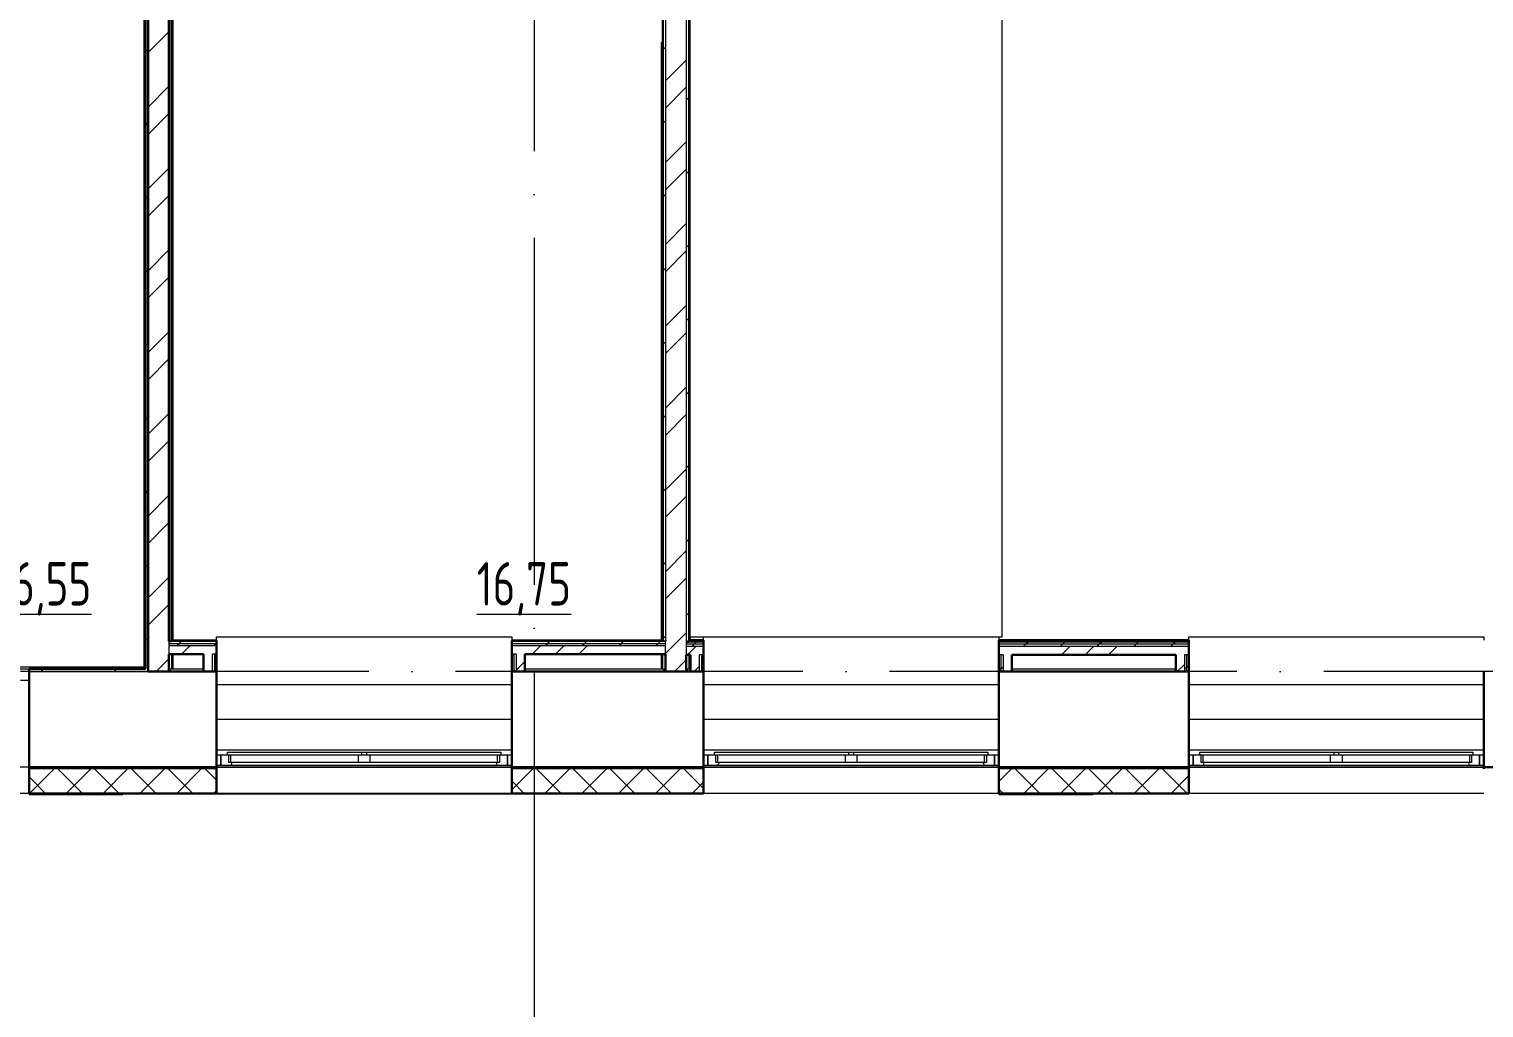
# Model space of a CAD drawing. Header units: millimetres. Extents: x -421858 to 614926, y -468665 to 141641.
# Drawn here: x -12548 to -4168, y -22080 to -16439 of the extents above; entities that cross this region are included whole.
import ezdxf

# ---------------------------------------------------------------- set-up
doc = ezdxf.new("R2010")
doc.units = ezdxf.units.MM
doc.linetypes.add('ADSK_Линия сетки', pattern=[25, 20, -2.5, 0, -2.5])
for name, color, linetype, lineweight in [('_ Окна', 7, 'Continuous', 9), ('Марки помещений', 252, 'Continuous', 20), ('Ограждение', 252, 'Continuous', 9), ('Окна', 252, 'Continuous', 9), ('Оси', 252, 'Continuous', 9), ('Перекрытие', 252, 'Continuous', 18), ('Стены внутренние', 7, 'Continuous', 18), ('Стены наружные', 7, 'Continuous', 18), ('Стены штриховка', 252, 'Continuous', 9)]:
    doc.layers.add(name, color=color, linetype=linetype, lineweight=lineweight)
doc.styles.add('GOST Common_3', font='', dxfattribs={"height": 3.5})
doc.styles.get('GOST Common_3').set_extended_font_data('GOST 2.304 type A')
pattern_1 = [(0, (-37741.8, 578), (0, 600), []), (90, (-37741.8, 578), (-600, 4e-14), [])]

# ---------------------------------------------------------------- blocks, each defined once
blk = doc.blocks.new('1 этаж')
at = {"layer": 'Ограждение', "true_color": 0x636466}
h = blk.add_hatch(dxfattribs=at)
h.set_pattern_fill('FP_37', color=251, style=0, pattern_type=2)
h.set_pattern_definition(pattern_1)
h.paths.add_polyline_path([(-11877.8, -20126.7), (-11877.8, -14151.7), (-11887.8, -14161.7), (-11887.8, -20116.7)])
h = blk.add_hatch(dxfattribs=at)
h.set_pattern_fill('FP_37', color=251, style=0, pattern_type=2)
h.set_pattern_definition(pattern_1)
h.paths.add_polyline_path([(-12235.6, -20126.7), (-11877.8, -20126.7), (-11887.8, -20116.7), (-14637.8, -20116.7), (-14647.8, -20126.7), (-12547.8, -20126.7)])
at = {"layer": 'Стены наружные', "lineweight": 9, "true_color": 0x636466}
h = blk.add_hatch(dxfattribs=at)
h.set_pattern_fill('FP_41', color=251, style=0, pattern_type=2)
h.set_pattern_definition([(180, (-32121.82, 98), (-1e-14, -100), [])])
h.paths.add_polyline_path([(-66007.8, -20701.7), (-64732.8, -20701.7), (-64732.8, -20691.7), (-66007.8, -20691.7)])
h.paths.add_polyline_path([(2115.4, -20701.7), (2692.2, -20701.7), (2692.2, -20691.7), (1407.2, -20691.7), (1407.2, -20701.7)])
h.paths.add_polyline_path([(-63032.8, -20701.7), (-61882.8, -20701.7), (-61882.8, -20691.7), (-63032.8, -20691.7)])
h.paths.add_polyline_path([(-754.8, -20701.7), (-292.8, -20701.7), (-292.8, -20691.7), (-1392.8, -20691.7), (-1392.8, -20701.7)])
h.paths.add_polyline_path([(-60182.8, -20701.7), (-59052.8, -20701.7), (-59052.8, -20691.7), (-60182.8, -20691.7)])
h.paths.add_polyline_path([(-3625, -20701.7), (-3092.8, -20701.7), (-3092.8, -20691.7), (-4167.8, -20691.7), (-4167.8, -20701.7)])
h.paths.add_polyline_path([(-57352.8, -20701.7), (-56242.8, -20701.7), (-56242.8, -20691.7), (-57352.8, -20691.7)])
h.paths.add_polyline_path([(-5867.8, -20701.7), (-5867.8, -20691.7), (-6962.8, -20691.7), (-6962.8, -20701.7), (-6495.2, -20701.7)])
h.paths.add_polyline_path([(-54542.8, -20701.7), (-53452.8, -20701.7), (-53452.8, -20691.7), (-54542.8, -20691.7)])
h.paths.add_polyline_path([(-8662.8, -20701.7), (-8662.8, -20691.7), (-9767.8, -20691.7), (-9767.8, -20701.7), (-9365.4, -20701.7)])
h.paths.add_polyline_path([(-51752.8, -20701.7), (-50622.8, -20701.7), (-50622.8, -20691.7), (-51752.8, -20691.7)])
h.paths.add_polyline_path([(-11518, -20701.7), (-11467.8, -20701.7), (-11467.8, -20691.7), (-12547.8, -20691.7), (-12547.8, -20701.7), (-12235.6, -20701.7)])
h.paths.add_polyline_path([(-48922.8, -20701.7), (-47802.8, -20701.7), (-47802.8, -20691.7), (-48922.8, -20691.7)])
h.paths.add_polyline_path([(-14247.8, -20701.7), (-14247.8, -20691.7), (-15322.8, -20691.7), (-15322.8, -20701.7), (-14388.2, -20701.7)])
h.paths.add_polyline_path([(-46102.8, -20701.7), (-45032.8, -20701.7), (-45032.8, -20691.7), (-46102.8, -20691.7)])
h.paths.add_polyline_path([(-17258.4, -20701.7), (-17022.8, -20701.7), (-17022.8, -20691.7), (-18122.8, -20691.7), (-18122.8, -20701.7), (-17976, -20701.7)])
h.paths.add_polyline_path([(-43332.8, -20701.7), (-42232.8, -20701.7), (-42232.8, -20691.7), (-43332.8, -20691.7)])
h.paths.add_polyline_path([(-19822.8, -20701.7), (-19822.8, -20691.7), (-20922.8, -20691.7), (-20922.8, -20701.7), (-20128.6, -20701.7)])
h.paths.add_polyline_path([(-40532.8, -20701.7), (-39402.8, -20701.7), (-39402.8, -20691.7), (-40532.8, -20691.7)])
h.paths.add_polyline_path([(-22622.8, -20701.7), (-22622.8, -20691.7), (-23702.8, -20691.7), (-23702.8, -20701.7), (-22998.8, -20701.7)])
h.paths.add_polyline_path([(-25869, -20701.7), (-25402.8, -20701.7), (-25402.8, -20691.7), (-26502.8, -20691.7), (-26502.8, -20701.7), (-26500.8, -20701.7)])
h.paths.add_polyline_path([(-37702.8, -20701.7), (-36592.8, -20701.7), (-36592.8, -20691.7), (-37702.8, -20691.7)])
h.paths.add_polyline_path([(-28204.8, -20701.7), (-28202.8, -20701.7), (-28202.8, -20691.7), (-29242.8, -20691.7), (-29241.8, -20701.7), (-28380.4, -20701.7)])
h.paths.add_polyline_path([(-34892.8, -20701.7), (-33782.8, -20701.7), (-33782.8, -20691.7), (-34892.8, -20691.7)])
h.paths.add_polyline_path([(-30942.8, -20701.7), (-30942.8, -20691.7), (-32082.8, -20691.7), (-32081.8, -20701.7), (-31092.8, -20701.7)])
at = {"layer": '_ Окна', "color": 251, "lineweight": 18, "true_color": 0x636466}
for p, q in [((-12547.8, -20141.7), (-12597.8, -20141.7)), ((-12597.8, -20191.7), (-12547.8, -20191.7)), ((-12547.8, -20191.7), (-12547.8, -20141.7)), ((-11404.8, -20623.7), (-11442.8, -20623.7)), ((-11442.8, -20623.7), (-11442.8, -20681.7)), ((-11442.8, -20681.7), (-11383.4, -20681.7)), ((-11396.8, -20664.7), (-11396.8, -20623.7)), ((-11384.8, -20664.7), (-11396.8, -20664.7)), ((-11383.4, -20681.7), (-11378.8, -20664.7)), ((-9856.8, -20664.7), (-9852.2, -20681.7)), ((-9852.2, -20681.7), (-9792.8, -20681.7)), ((-9838.8, -20664.7), (-9850.8, -20664.7)), ((-9838.8, -20623.7), (-9838.8, -20664.7)), ((-9792.8, -20623.7), (-9830.8, -20623.7)), ((-9792.8, -20681.7), (-9792.8, -20623.7)), ((-8599.8, -20623.7), (-8637.8, -20623.7)), ((-8637.8, -20623.7), (-8637.8, -20681.7)), ((-8637.8, -20681.7), (-8578.4, -20681.7)), ((-8591.8, -20664.7), (-8591.8, -20623.7)), ((-8579.8, -20664.7), (-8591.8, -20664.7)), ((-8578.4, -20681.7), (-8573.8, -20664.7)), ((-7051.8, -20664.7), (-7047.2, -20681.7)), ((-7047.2, -20681.7), (-6987.8, -20681.7)), ((-7033.8, -20664.7), (-7045.8, -20664.7)), ((-7033.8, -20623.7), (-7033.8, -20664.7)), ((-6987.8, -20623.7), (-7025.8, -20623.7)), ((-6987.8, -20681.7), (-6987.8, -20623.7)), ((-5804.8, -20623.7), (-5842.8, -20623.7)), ((-5842.8, -20623.7), (-5842.8, -20681.7)), ((-5842.8, -20681.7), (-5783.4, -20681.7)), ((-5796.8, -20664.7), (-5796.8, -20623.7)), ((-5784.8, -20664.7), (-5796.8, -20664.7)), ((-5783.4, -20681.7), (-5778.8, -20664.7)), ((-4256.8, -20664.7), (-4252.2, -20681.7)), ((-4252.2, -20681.7), (-4192.8, -20681.7)), ((-4238.8, -20664.7), (-4250.8, -20664.7)), ((-4238.8, -20623.7), (-4238.8, -20664.7)), ((-4192.8, -20623.7), (-4230.8, -20623.7)), ((-4192.8, -20681.7), (-4192.8, -20623.7))]:
    blk.add_line(p, q, dxfattribs=at)
at = {"layer": '_ Окна', "color": 251, "true_color": 0x636466}
for p, q in [((-11442.8, -20623.7), (-11467.8, -20623.7)), ((-11467.8, -20681.7), (-11442.8, -20681.7)), ((-11442.8, -20681.7), (-11442.8, -20623.7)), ((-9767.8, -20623.7), (-9792.8, -20623.7)), ((-9792.8, -20623.7), (-9792.8, -20681.7)), ((-9792.8, -20681.7), (-9767.8, -20681.7)), ((-8637.8, -20623.7), (-8662.8, -20623.7)), ((-8662.8, -20681.7), (-8637.8, -20681.7)), ((-8637.8, -20681.7), (-8637.8, -20623.7)), ((-6962.8, -20623.7), (-6987.8, -20623.7)), ((-6987.8, -20623.7), (-6987.8, -20681.7)), ((-6987.8, -20681.7), (-6962.8, -20681.7)), ((-5842.8, -20623.7), (-5867.8, -20623.7)), ((-5867.8, -20681.7), (-5842.8, -20681.7)), ((-5842.8, -20681.7), (-5842.8, -20623.7)), ((-4167.8, -20623.7), (-4192.8, -20623.7)), ((-4192.8, -20623.7), (-4192.8, -20681.7)), ((-4192.8, -20681.7), (-4167.8, -20681.7))]:
    blk.add_line(p, q, dxfattribs=at)
at = {"layer": 'Ограждение', "color": 251, "true_color": 0x636466}
for p, q in [((-11887.8, -14161.7), (-11887.8, -20116.7)), ((-11717.8, -19961.9), (-11717.8, -14771.7)), ((-8907.8, -16516.7), (-8897.8, -16516.7)), ((-8907.8, -16516.7), (-8907.8, -19961.8)), ((-11467.8, -19961.7), (-11467.8, -19941.7)), ((-11467.8, -19941.7), (-9767.8, -19941.7)), ((-9767.8, -19941.7), (-9767.8, -19961.7)), ((-8737.8, -19959.8), (-8737.8, -19941.7)), ((-8662.8, -19959.8), (-8662.8, -19941.7)), ((-8662.8, -19941.7), (-6962.8, -19941.7)), ((-6962.8, -19941.7), (-6962.8, -19959.8)), ((-5867.8, -19959.8), (-5867.8, -19941.7)), ((-5867.8, -19941.7), (-4167.8, -19941.7)), ((-4167.8, -19941.7), (-4167.8, -19959.8)), ((-11727.8, -20041.7), (-11727.8, -20126.7)), ((-11717.8, -20126.7), (-11717.8, -20041.7)), ((-8907.8, -20041.7), (-8907.8, -20126.7)), ((-8897.8, -20126.7), (-8897.8, -20041.7)), ((-8747.8, -20044.8), (-8747.8, -20126.7)), ((-11887.8, -20116.7), (-14637.8, -20116.7)), ((-11887.8, -20116.7), (-11877.8, -20126.7)), ((-11467.8, -20216.7), (-9767.8, -20216.7)), ((-8662.8, -20216.7), (-6962.8, -20216.7)), ((-5867.8, -20216.7), (-4167.8, -20216.7)), ((-11467.8, -20416.7), (-9767.8, -20416.7)), ((-8662.8, -20416.7), (-6962.8, -20416.7)), ((-5867.8, -20416.7), (-4167.8, -20416.7)), ((-11467.8, -20591.7), (-9767.8, -20591.7)), ((-8662.8, -20591.7), (-6962.8, -20591.7)), ((-5867.8, -20591.7), (-4167.8, -20591.7))]:
    blk.add_line(p, q, dxfattribs=at)
at = {"layer": 'Окна', "color": 251, "true_color": 0x636466}
for p, q in [((-11404.8, -20606.7), (-10632.8, -20606.7)), ((-11404.8, -20623.7), (-11404.8, -20606.7)), ((-10632.8, -20606.7), (-10602.8, -20606.7)), ((-10632.8, -20606.7), (-10632.8, -20623.7)), ((-10602.8, -20606.7), (-9830.8, -20606.7)), ((-10602.8, -20623.7), (-10602.8, -20606.7)), ((-9830.8, -20606.7), (-9830.8, -20623.7)), ((-8599.8, -20606.7), (-7827.8, -20606.7)), ((-8599.8, -20623.7), (-8599.8, -20606.7)), ((-7827.8, -20606.7), (-7797.8, -20606.7)), ((-7827.8, -20606.7), (-7827.8, -20623.7)), ((-7797.8, -20606.7), (-7025.8, -20606.7)), ((-7797.8, -20623.7), (-7797.8, -20606.7)), ((-7025.8, -20606.7), (-7025.8, -20623.7)), ((-5804.8, -20606.7), (-5032.8, -20606.7)), ((-5804.8, -20623.7), (-5804.8, -20606.7)), ((-5032.8, -20606.7), (-5002.8, -20606.7)), ((-5032.8, -20606.7), (-5032.8, -20623.7)), ((-5002.8, -20606.7), (-4230.8, -20606.7)), ((-5002.8, -20623.7), (-5002.8, -20606.7)), ((-4230.8, -20606.7), (-4230.8, -20623.7)), ((-10632.8, -20623.7), (-11404.8, -20623.7)), ((-11384.8, -20664.7), (-11384.8, -20623.7)), ((-10652.8, -20664.7), (-11384.8, -20664.7)), ((-11383.4, -20681.7), (-9852.2, -20681.7)), ((-10652.8, -20623.7), (-10652.8, -20664.7)), ((-10582.8, -20664.7), (-10652.8, -20664.7)), ((-10602.8, -20623.7), (-10632.8, -20623.7)), ((-9830.8, -20623.7), (-10602.8, -20623.7)), ((-10582.8, -20664.7), (-10582.8, -20623.7)), ((-9850.8, -20664.7), (-10582.8, -20664.7)), ((-9850.8, -20623.7), (-9850.8, -20664.7)), ((-7827.8, -20623.7), (-8599.8, -20623.7)), ((-8579.8, -20664.7), (-8579.8, -20623.7)), ((-7847.8, -20664.7), (-8579.8, -20664.7)), ((-8578.4, -20681.7), (-7047.2, -20681.7)), ((-7847.8, -20623.7), (-7847.8, -20664.7)), ((-7777.8, -20664.7), (-7847.8, -20664.7)), ((-7797.8, -20623.7), (-7827.8, -20623.7)), ((-7025.8, -20623.7), (-7797.8, -20623.7)), ((-7777.8, -20664.7), (-7777.8, -20623.7)), ((-7045.8, -20664.7), (-7777.8, -20664.7)), ((-7045.8, -20623.7), (-7045.8, -20664.7)), ((-5032.8, -20623.7), (-5804.8, -20623.7)), ((-5784.8, -20664.7), (-5784.8, -20623.7)), ((-5052.8, -20664.7), (-5784.8, -20664.7)), ((-5783.4, -20681.7), (-4252.2, -20681.7)), ((-5052.8, -20623.7), (-5052.8, -20664.7)), ((-4982.8, -20664.7), (-5052.8, -20664.7)), ((-5002.8, -20623.7), (-5032.8, -20623.7)), ((-4230.8, -20623.7), (-5002.8, -20623.7)), ((-4982.8, -20664.7), (-4982.8, -20623.7)), ((-4250.8, -20664.7), (-4982.8, -20664.7)), ((-4250.8, -20623.7), (-4250.8, -20664.7))]:
    blk.add_line(p, q, dxfattribs=at)
at = {"layer": 'Оси', "color": 251, "linetype": 'ADSK_Линия сетки', "ltscale": 100, "true_color": 0x636466}
for p, q in [((-9637.8, -2641.7), (-9637.8, -33767.9)), ((4409.5, -20141.7), (-72530.1, -20141.7))]:
    blk.add_line(p, q, dxfattribs=at)
at = {"layer": 'Перекрытие', "color": 251, "ltscale": 100, "true_color": 0x636466}
for p, q in [((-6942.8, -19941.7), (-6942.8, -15291.7)), ((-8742.8, -19941.7), (-8662.8, -19941.7)), ((-6962.8, -19941.7), (-6942.8, -19941.7))]:
    blk.add_line(p, q, dxfattribs=at)
at = {"layer": 'Стены внутренние', "color": 251, "lineweight": 30, "true_color": 0x636466}
for p, q in [((-12547.8, -20141.7), (-12547.8, -20691.7)), ((-11542.8, -20141.7), (-11742.8, -20141.7)), ((-11467.8, -20691.7), (-11467.8, -20141.7)), ((-9767.8, -20141.7), (-9767.8, -20691.7)), ((-8882.8, -20141.7), (-9692.8, -20141.7)), ((-8737.8, -20141.7), (-8762.8, -20141.7)), ((-8662.8, -20691.7), (-8662.8, -20141.7)), ((-6962.8, -20141.7), (-6962.8, -20691.7)), ((-5942.8, -20141.7), (-6887.8, -20141.7)), ((-5867.8, -20691.7), (-5867.8, -20141.7)), ((-4167.8, -20141.7), (-4167.8, -20691.7)), ((-12547.8, -20691.7), (-11467.8, -20691.7)), ((-9767.8, -20691.7), (-8662.8, -20691.7)), ((-6962.8, -20691.7), (-5867.8, -20691.7)), ((-12547.8, -20701.7), (-12547.8, -20843.7)), ((-11467.8, -20843.7), (-11467.8, -20701.7)), ((-9767.8, -20701.7), (-9767.8, -20843.7)), ((-8662.8, -20843.7), (-8662.8, -20701.7)), ((-6962.8, -20701.7), (-6962.8, -20843.7)), ((-5867.8, -20843.7), (-5867.8, -20701.7)), ((-12547.8, -20843.7), (-11467.8, -20843.7)), ((-9767.8, -20843.7), (-8662.8, -20843.7)), ((-6962.8, -20843.7), (-5867.8, -20843.7))]:
    blk.add_line(p, q, dxfattribs=at)
at = {"layer": 'Стены внутренние', "color": 251, "true_color": 0x636466}
for p, q in [((-11862.8, -20141.7), (-12547.8, -20141.7)), ((-12547.8, -20691.7), (-14247.8, -20691.7)), ((-9767.8, -20691.7), (-11467.8, -20691.7)), ((-6962.8, -20691.7), (-8662.8, -20691.7)), ((-4167.8, -20691.7), (-5867.8, -20691.7)), ((-12547.8, -20843.7), (-14247.8, -20843.7)), ((-9767.8, -20843.7), (-11467.8, -20843.7)), ((-6962.8, -20843.7), (-8662.8, -20843.7)), ((-4167.8, -20843.7), (-5867.8, -20843.7))]:
    blk.add_line(p, q, dxfattribs=at)
at = {"layer": 'Стены внутренние', "color": 251, "linetype": 'Continuous', "lineweight": 9, "true_color": 0x636466}
for p, q in [((-12454.9, -20841.7), (-12547.8, -20748.8)), ((-12544.3, -20841.7), (-12404.3, -20701.7)), ((-12242.8, -20841.7), (-12382.8, -20701.7)), ((-12332.2, -20841.7), (-12192.2, -20701.7)), ((-12030.6, -20841.7), (-12170.6, -20701.7)), ((-12120.1, -20841.7), (-11980.1, -20701.7)), ((-11818.5, -20841.7), (-11958.5, -20701.7)), ((-11907.9, -20841.7), (-11767.9, -20701.7)), ((-11606.4, -20841.7), (-11746.4, -20701.7)), ((-11695.8, -20841.7), (-11555.8, -20701.7)), ((-11468.2, -20767.7), (-11534.2, -20701.7)), ((-9765.8, -20820.9), (-9646.6, -20701.7)), ((-9697.2, -20841.7), (-9765.8, -20773.1)), ((-9485, -20841.7), (-9625, -20701.7)), ((-9574.5, -20841.7), (-9434.5, -20701.7)), ((-9272.9, -20841.7), (-9412.9, -20701.7)), ((-9362.4, -20841.7), (-9222.4, -20701.7)), ((-9060.8, -20841.7), (-9200.8, -20701.7)), ((-9150.2, -20841.7), (-9010.2, -20701.7)), ((-8848.6, -20841.7), (-8988.6, -20701.7)), ((-8938.1, -20841.7), (-8798.1, -20701.7)), ((-8664.8, -20813.4), (-8776.5, -20701.7)), ((-8726, -20841.7), (-8664.8, -20780.6)), ((-6960.8, -20773.6), (-6888.9, -20701.7)), ((-6727.3, -20841.7), (-6867.3, -20701.7)), ((-6816.8, -20841.7), (-6676.8, -20701.7)), ((-6515.2, -20841.7), (-6655.2, -20701.7)), ((-6604.6, -20841.7), (-6464.6, -20701.7)), ((-6303.1, -20841.7), (-6443.1, -20701.7)), ((-6392.5, -20841.7), (-6252.5, -20701.7)), ((-6090.9, -20841.7), (-6230.9, -20701.7)), ((-6180.4, -20841.7), (-6040.4, -20701.7)), ((-5878.8, -20841.7), (-6018.8, -20701.7)), ((-5968.2, -20841.7), (-5867.8, -20741.3)), ((-12479.8, -20843), (-12480.2, -20843.7)), ((-12127.1, -20841.7), (-12128.3, -20843.7)), ((-11483.7, -20841.7), (-11469.8, -20827.9)), ((-11469.8, -20831.6), (-11467.8, -20831.6)), ((-9663.5, -20841.7), (-9664.6, -20843.7)), ((-9642.8, -20843.7), (-9643.9, -20841.7)), ((-9408.1, -20843.7), (-9409.3, -20841.7)), ((-8821.5, -20843.7), (-8822.7, -20841.7)), ((-6960.8, -20815.4), (-6962.8, -20811.9)), ((-6939.5, -20841.7), (-6960.8, -20820.4)), ((-6847.8, -20841.7), (-6849, -20843.7))]:
    blk.add_line(p, q, dxfattribs=at)
at = {"layer": 'Стены наружные', "color": 251, "lineweight": 30, "true_color": 0x636466}
for p, q in [((-11877.8, -14151.7), (-11877.8, -20126.7)), ((-11862.8, -20141.7), (-11862.8, -14136.7)), ((-11742.8, -14471.7), (-11742.8, -19966.7)), ((-11727.8, -19961.7), (-11727.8, -14486.7)), ((-8742.8, -19959.8), (-8742.8, -15266.7)), ((-8897.8, -16316.7), (-8897.8, -19961.7)), ((-11742.8, -19966.7), (-11727.8, -19966.7)), ((-11727.8, -19966.7), (-11742.8, -19966.7)), ((-11467.8, -19961.7), (-11727.8, -19961.7)), ((-11467.8, -20141.7), (-11467.8, -19961.7)), ((-8897.8, -19961.7), (-9767.8, -19961.7)), ((-9767.8, -19961.7), (-9767.8, -20141.7)), ((-8882.8, -19966.7), (-8882.8, -19961.7)), ((-8762.8, -19969.8), (-8747.8, -19969.8)), ((-8747.8, -19964.8), (-8747.8, -19959.8)), ((-8662.8, -19959.8), (-8742.8, -19959.8)), ((-8662.8, -20141.7), (-8662.8, -19959.8)), ((-6962.8, -19959.8), (-6962.8, -20141.7)), ((-5867.8, -19959.8), (-6962.8, -19959.8)), ((-5867.8, -20141.7), (-5867.8, -19959.8)), ((-11742.8, -20141.7), (-11742.8, -20041.7)), ((-11742.8, -20041.7), (-11542.8, -20041.7)), ((-11542.8, -20041.7), (-11542.8, -20141.7)), ((-9692.8, -20141.7), (-9692.8, -20041.7)), ((-9692.8, -20041.7), (-8882.8, -20041.7)), ((-8882.8, -20041.7), (-8882.8, -20141.7)), ((-8762.8, -20141.7), (-8762.8, -20044.8)), ((-8762.8, -20044.8), (-8737.8, -20044.8)), ((-8737.8, -20044.8), (-8737.8, -20141.7)), ((-6887.8, -20044.8), (-5942.8, -20044.8)), ((-6887.8, -20141.7), (-6887.8, -20044.8)), ((-5942.8, -20044.8), (-5942.8, -20141.7)), ((-11877.8, -20126.7), (-12547.8, -20126.7)), ((-12547.8, -20126.7), (-12547.8, -20141.7)), ((-11862.8, -20141.7), (-11742.8, -20141.7)), ((-11542.8, -20141.7), (-11467.8, -20141.7)), ((-9767.8, -20141.7), (-9692.8, -20141.7)), ((-8882.8, -20141.7), (-8762.8, -20141.7)), ((-8737.8, -20141.7), (-8662.8, -20141.7)), ((-6962.8, -20141.7), (-6887.8, -20141.7)), ((-5942.8, -20141.7), (-5867.8, -20141.7)), ((-11467.8, -20691.7), (-12547.8, -20691.7)), ((-12547.8, -20691.7), (-12547.8, -20701.7)), ((-11467.8, -20701.7), (-11467.8, -20691.7)), ((-8662.8, -20691.7), (-9767.8, -20691.7)), ((-9767.8, -20691.7), (-9767.8, -20701.7)), ((-8662.8, -20701.7), (-8662.8, -20691.7)), ((-5867.8, -20691.7), (-6962.8, -20691.7)), ((-6962.8, -20691.7), (-6962.8, -20701.7)), ((-5867.8, -20701.7), (-5867.8, -20691.7)), ((-3092.8, -20691.7), (-4167.8, -20691.7)), ((-4167.8, -20691.7), (-4167.8, -20701.7)), ((-12007.8, -20843.7), (-12547.8, -20843.7)), ((-12547.8, -20843.7), (-12547.8, -20848.7)), ((-12547.8, -20848.7), (-12007.8, -20848.7)), ((-12007.8, -20848.7), (-12007.8, -20843.7)), ((-6417.8, -20843.7), (-6962.8, -20843.7)), ((-6962.8, -20843.7), (-6962.8, -20848.7)), ((-6962.8, -20848.7), (-6417.8, -20848.7)), ((-6417.8, -20848.7), (-6417.8, -20843.7))]:
    blk.add_line(p, q, dxfattribs=at)
at = {"layer": 'Стены наружные', "color": 251, "linetype": 'Continuous', "lineweight": 9, "true_color": 0x636466}
for p, q in [((-11862.8, -16574.3), (-11742.8, -16454.3)), ((-8747.8, -16479.5), (-8742.8, -16474.5)), ((-11877.8, -16569), (-11862.8, -16554)), ((-8897.8, -16558.8), (-8882.8, -16543.8)), ((-8747.8, -16550.2), (-8742.8, -16545.2)), ((-8882.8, -16737.4), (-8762.8, -16617.4)), ((-8747.8, -16620.9), (-8742.8, -16615.9)), ((-8747.8, -16691.6), (-8742.8, -16686.6)), ((-8747.8, -16762.4), (-8742.8, -16757.4)), ((-11862.8, -16888.6), (-11742.8, -16768.6)), ((-8882.8, -16894.5), (-8762.8, -16774.5)), ((-8762.8, -16848.1), (-8747.8, -16833.1)), ((-8747.8, -16833.1), (-8742.8, -16828.1)), ((-11862.8, -17045.7), (-11742.8, -16925.7)), ((-8747.8, -16903.8), (-8742.8, -16898.8)), ((-11877.8, -16993.2), (-11862.8, -16978.2)), ((-8897.8, -16983.1), (-8882.8, -16968.1)), ((-8747.8, -16974.5), (-8742.8, -16969.5)), ((-8882.8, -17208.8), (-8762.8, -17088.8)), ((-8747.8, -17045.2), (-8742.8, -17040.2)), ((-8747.8, -17115.9), (-8742.8, -17110.9)), ((-11862.8, -17360.1), (-11742.8, -17240.1)), ((-8882.8, -17366), (-8762.8, -17246)), ((-8762.8, -17272.3), (-8747.8, -17257.3)), ((-8747.8, -17186.6), (-8742.8, -17181.6)), ((-8747.8, -17257.3), (-8742.8, -17252.3)), ((-8747.8, -17328), (-8742.8, -17323)), ((-11877.8, -17417.5), (-11862.8, -17402.5)), ((-11862.8, -17517.2), (-11742.8, -17397.2)), ((-8897.8, -17407.3), (-8882.8, -17392.3)), ((-8747.8, -17398.7), (-8742.8, -17393.7)), ((-8747.8, -17469.5), (-8742.8, -17464.5)), ((-8882.8, -17680.3), (-8762.8, -17560.3)), ((-8747.8, -17540.2), (-8742.8, -17535.2)), ((-8762.8, -17696.6), (-8747.8, -17681.6)), ((-8747.8, -17610.9), (-8742.8, -17605.9)), ((-8747.8, -17681.6), (-8742.8, -17676.6)), ((-11862.8, -17831.5), (-11742.8, -17711.5)), ((-8882.8, -17837.5), (-8762.8, -17717.5)), ((-8747.8, -17752.3), (-8742.8, -17747.3)), ((-11877.8, -17841.7), (-11862.8, -17826.7)), ((-8897.8, -17831.6), (-8882.8, -17816.6)), ((-8747.8, -17823), (-8742.8, -17818)), ((-11862.8, -17988.7), (-11742.8, -17868.7)), ((-8747.8, -17893.7), (-8742.8, -17888.7)), ((-8747.8, -17964.4), (-8742.8, -17959.4)), ((-8882.8, -18151.8), (-8762.8, -18031.8)), ((-8747.8, -18035.1), (-8742.8, -18030.1)), ((-11862.8, -18303), (-11742.8, -18183)), ((-8762.8, -18120.9), (-8747.8, -18105.9)), ((-8747.8, -18105.9), (-8742.8, -18100.9)), ((-8747.8, -18176.6), (-8742.8, -18171.6)), ((-11877.8, -18266), (-11862.8, -18251)), ((-8897.8, -18255.9), (-8882.8, -18240.9)), ((-8882.8, -18308.9), (-8762.8, -18188.9)), ((-8747.8, -18247.3), (-8742.8, -18242.3)), ((-11862.8, -18460.1), (-11742.8, -18340.1)), ((-8747.8, -18318), (-8742.8, -18313)), ((-8747.8, -18388.7), (-8742.8, -18383.7)), ((-8882.8, -18623.2), (-8762.8, -18503.2)), ((-8747.8, -18459.4), (-8742.8, -18454.4)), ((-8762.8, -18545.1), (-8747.8, -18530.1)), ((-8747.8, -18530.1), (-8742.8, -18525.1)), ((-8747.8, -18600.8), (-8742.8, -18595.8)), ((-11877.8, -18690.3), (-11862.8, -18675.3)), ((-11862.8, -18774.4), (-11742.8, -18654.4)), ((-8897.8, -18680.1), (-8882.8, -18665.1)), ((-8882.8, -18780.4), (-8762.8, -18660.4)), ((-8747.8, -18671.5), (-8742.8, -18666.5)), ((-8747.8, -18742.3), (-8742.8, -18737.3)), ((-11862.8, -18931.6), (-11742.8, -18811.6)), ((-8747.8, -18813), (-8742.8, -18808)), ((-8747.8, -18883.7), (-8742.8, -18878.7)), ((-8882.8, -19094.7), (-8762.8, -18974.7)), ((-8762.8, -18969.4), (-8747.8, -18954.4)), ((-8747.8, -18954.4), (-8742.8, -18949.4)), ((-8747.8, -19025.1), (-8742.8, -19020.1)), ((-11877.8, -19114.5), (-11862.8, -19099.5)), ((-8897.8, -19104.4), (-8882.8, -19089.4)), ((-8747.8, -19095.8), (-8742.8, -19090.8)), ((-11862.8, -19245.9), (-11742.8, -19125.9)), ((-8882.8, -19251.8), (-8762.8, -19131.8)), ((-8747.8, -19166.5), (-8742.8, -19161.5)), ((-8747.8, -19237.2), (-8742.8, -19232.2)), ((-11862.8, -19403.1), (-11742.8, -19283.1)), ((-8747.8, -19307.9), (-8742.8, -19302.9)), ((-8762.8, -19393.6), (-8747.8, -19378.6)), ((-8747.8, -19378.6), (-8742.8, -19373.6)), ((-11877.8, -19538.8), (-11862.8, -19523.8)), ((-8897.8, -19528.6), (-8882.8, -19513.6)), ((-8882.8, -19566.2), (-8762.8, -19446.2)), ((-8747.8, -19449.4), (-8742.8, -19444.4)), ((-8747.8, -19520.1), (-8742.8, -19515.1)), ((-11862.8, -19717.4), (-11742.8, -19597.4)), ((-8882.8, -19723.3), (-8762.8, -19603.3)), ((-8747.8, -19590.8), (-8742.8, -19585.8)), ((-8747.8, -19661.5), (-8742.8, -19656.5)), ((-11862.8, -19874.5), (-11742.8, -19754.5)), ((-8747.8, -19732.2), (-8742.8, -19727.2)), ((-8762.8, -19817.9), (-8747.8, -19802.9)), ((-8747.8, -19802.9), (-8742.8, -19797.9)), ((-8897.8, -19952.9), (-8882.8, -19937.9)), ((-8882.8, -20037.6), (-8762.8, -19917.6)), ((-8747.8, -19873.6), (-8742.8, -19868.6)), ((-8747.8, -19944.3), (-8742.8, -19939.3)), ((-11877.8, -19963.1), (-11862.8, -19948.1)), ((-11694.3, -19991.7), (-11681.8, -19979.2)), ((-11681.8, -19979.2), (-11669.3, -19966.7)), ((-11670.6, -20041.7), (-11620.6, -19991.7)), ((-11482.2, -19991.7), (-11469.7, -19979.2)), ((-11469.7, -19979.2), (-11467.8, -19977.3)), ((-9767.8, -19974.4), (-9760.1, -19966.7)), ((-9760.1, -19966.7), (-9755.1, -19961.7)), ((-9650.5, -20041.7), (-9600.5, -19991.7)), ((-9573, -19991.7), (-9560.5, -19979.2)), ((-9560.5, -19979.2), (-9548, -19966.7)), ((-9515.5, -20041.7), (-9465.5, -19991.7)), ((-9380.6, -20041.7), (-9330.6, -19991.7)), ((-9360.9, -19991.7), (-9348.4, -19979.2)), ((-9348.4, -19979.2), (-9335.9, -19966.7)), ((-9335.9, -19966.7), (-9330.9, -19961.7)), ((-9148.8, -19991.7), (-9136.3, -19979.2)), ((-9136.3, -19979.2), (-9123.8, -19966.7)), ((-8936.6, -19991.7), (-8924.1, -19979.2)), ((-8924.1, -19979.2), (-8911.6, -19966.7)), ((-8911.6, -19966.7), (-8906.6, -19961.7)), ((-8755.3, -20044.8), (-8705.3, -19994.8)), ((-8727.6, -19994.8), (-8715.1, -19982.3)), ((-8715.1, -19982.3), (-8702.6, -19969.8)), ((-8697.6, -19964.8), (-8692.6, -19959.8)), ((-6929.8, -19964.8), (-6924.8, -19959.8)), ((-6859.1, -19964.8), (-6854.1, -19959.8)), ((-6818.4, -19994.8), (-6805.9, -19982.3)), ((-6805.9, -19982.3), (-6793.4, -19969.8)), ((-6793.4, -19969.8), (-6788.4, -19964.8)), ((-6788.4, -19964.8), (-6783.4, -19959.8)), ((-6717.7, -19964.8), (-6712.7, -19959.8)), ((-6647, -19964.8), (-6642, -19959.8)), ((-6606.2, -19994.8), (-6593.7, -19982.3)), ((-6600.3, -20044.8), (-6550.3, -19994.8)), ((-6593.7, -19982.3), (-6581.2, -19969.8)), ((-6576.2, -19964.8), (-6571.2, -19959.8)), ((-6505.5, -19964.8), (-6500.5, -19959.8)), ((-6465.3, -20044.8), (-6415.3, -19994.8)), ((-6434.8, -19964.8), (-6429.8, -19959.8)), ((-6394.1, -19994.8), (-6381.6, -19982.3)), ((-6381.6, -19982.3), (-6369.1, -19969.8)), ((-6369.1, -19969.8), (-6364.1, -19964.8)), ((-6364.1, -19964.8), (-6359.1, -19959.8)), ((-6330.4, -20044.8), (-6280.4, -19994.8)), ((-6293.4, -19964.8), (-6288.4, -19959.8)), ((-6222.7, -19964.8), (-6217.7, -19959.8)), ((-6182, -19994.8), (-6169.5, -19982.3)), ((-6169.5, -19982.3), (-6157, -19969.8)), ((-6152, -19964.8), (-6147, -19959.8)), ((-6081.3, -19964.8), (-6076.3, -19959.8)), ((-6010.6, -19964.8), (-6005.6, -19959.8)), ((-5969.9, -19994.8), (-5957.4, -19982.3)), ((-5957.4, -19982.3), (-5944.9, -19969.8)), ((-5944.9, -19969.8), (-5939.9, -19964.8)), ((-5939.9, -19964.8), (-5934.9, -19959.8)), ((-5869.1, -19964.8), (-5867.8, -19963.5)), ((-11815.7, -20141.7), (-11742.8, -20068.8)), ((-9742.8, -20134.1), (-9692.8, -20084.1)), ((-8887.2, -20041.7), (-8882.8, -20037.4)), ((-8829.8, -20141.7), (-8762.8, -20074.8)), ((-5933.9, -20141.7), (-5892.8, -20100.7)), ((-5880.3, -20117.4), (-5867.8, -20104.9)), ((-12480.7, -20141.7), (-12465.7, -20126.7)), ((-12056.5, -20141.7), (-12041.5, -20126.7)), ((-8717.3, -20141.7), (-8687.8, -20112.3)), ((-6962.8, -20139.2), (-6950.3, -20126.7)), ((-6950.3, -20126.7), (-6937.8, -20114.2)), ((-5892.8, -20129.9), (-5880.3, -20117.4)), ((-12480.2, -20843.7), (-12483.1, -20848.7)), ((-12128.3, -20843.7), (-12131, -20848.5)), ((-6849, -20843.7), (-6850.7, -20846.8))]:
    blk.add_line(p, q, dxfattribs=at)
at = {"layer": 'Стены наружные', "color": 251, "true_color": 0x636466}
for p, q in [((-14247.8, -20126.7), (-12547.8, -20126.7)), ((-12547.8, -20141.7), (-11862.8, -20141.7)), ((-11735.3, -20126.7), (-11542.8, -20126.7)), ((-11735.3, -20141.7), (-11735.3, -20126.7)), ((-9692.8, -20126.7), (-8890.3, -20126.7)), ((-8890.3, -20141.7), (-8890.3, -20126.7)), ((-8755.3, -20126.7), (-8737.8, -20126.7)), ((-8755.3, -20141.7), (-8755.3, -20126.7)), ((-6887.8, -20126.7), (-5942.8, -20126.7)), ((-11467.8, -20691.7), (-9767.8, -20691.7)), ((-8662.8, -20691.7), (-6962.8, -20691.7)), ((-5867.8, -20691.7), (-4167.8, -20691.7)), ((-11986.5, -20848.7), (-11986.5, -20843.7)), ((-9214.5, -20848.7), (-11986.5, -20848.7)), ((-11462.8, -20843.7), (-9767.8, -20843.7)), ((-11462.8, -20843.7), (-11462.8, -20848.7)), ((-9767.8, -20848.7), (-9767.8, -20843.7)), ((-9214.5, -20848.7), (-9214.5, -20843.7))]:
    blk.add_line(p, q, dxfattribs=at)
at = {"layer": 'Стены штриховка', "color": 251, "true_color": 0x636466}
for p, q in [((-8762.8, -15266.7), (-8762.8, -20044.8)), ((-8747.8, -19959.8), (-8747.8, -15266.7)), ((-8882.8, -16316.7), (-8882.8, -19961.7)), ((-11742.8, -19966.7), (-11742.8, -20041.7)), ((-11742.8, -19979.2), (-11467.8, -19979.2)), ((-11742.8, -19991.7), (-11467.8, -19991.7)), ((-11727.8, -19961.7), (-11727.8, -19966.7)), ((-11727.8, -19966.7), (-11467.8, -19966.7)), ((-11467.8, -19966.7), (-11727.8, -19966.7)), ((-9767.8, -19966.7), (-8882.8, -19966.7)), ((-8882.8, -19966.7), (-9767.8, -19966.7)), ((-9767.8, -19979.2), (-8882.8, -19979.2)), ((-9767.8, -19991.7), (-8882.8, -19991.7)), ((-8882.8, -20041.7), (-8882.8, -19966.7)), ((-8762.8, -19982.3), (-8662.8, -19982.3)), ((-8762.8, -19994.8), (-8662.8, -19994.8)), ((-8662.8, -19964.8), (-8747.8, -19964.8)), ((-8747.8, -19969.8), (-8662.8, -19969.8)), ((-5867.8, -19964.8), (-6962.8, -19964.8)), ((-6962.8, -19969.8), (-5867.8, -19969.8)), ((-6962.8, -19982.3), (-5867.8, -19982.3)), ((-6962.8, -19994.8), (-5867.8, -19994.8)), ((-11467.8, -20041.7), (-11492.8, -20041.7)), ((-11492.8, -20041.7), (-11492.8, -20141.7)), ((-11480.3, -20041.7), (-11480.3, -20141.7)), ((-9742.8, -20041.7), (-9767.8, -20041.7)), ((-9755.3, -20041.7), (-9755.3, -20141.7)), ((-9742.8, -20041.7), (-9742.8, -20141.7)), ((-8662.8, -20044.8), (-8687.8, -20044.8)), ((-8687.8, -20044.8), (-8687.8, -20141.7)), ((-8675.3, -20044.8), (-8675.3, -20141.7)), ((-6937.8, -20044.8), (-6962.8, -20044.8)), ((-6950.3, -20044.8), (-6950.3, -20141.7)), ((-6937.8, -20044.8), (-6937.8, -20141.7)), ((-5867.8, -20044.8), (-5892.8, -20044.8)), ((-5892.8, -20044.8), (-5892.8, -20141.7)), ((-5880.3, -20044.8), (-5880.3, -20141.7)), ((-11467.8, -20701.7), (-12547.8, -20701.7)), ((-12545.8, -20767.7), (-12547.8, -20767.7)), ((-12545.8, -20767.7), (-12545.8, -20841.7)), ((-11467.8, -20767.7), (-11469.8, -20767.7)), ((-11469.8, -20841.7), (-11469.8, -20767.7)), ((-8662.8, -20701.7), (-9767.8, -20701.7)), ((-9765.8, -20767.7), (-9767.8, -20767.7)), ((-9765.8, -20767.7), (-9765.8, -20841.7)), ((-8662.8, -20767.7), (-8664.8, -20767.7)), ((-8664.8, -20841.7), (-8664.8, -20767.7)), ((-5867.8, -20701.7), (-6962.8, -20701.7)), ((-6960.8, -20767.7), (-6962.8, -20767.7)), ((-6960.8, -20767.7), (-6960.8, -20841.7)), ((-5867.8, -20767.7), (-5869.8, -20767.7)), ((-5869.8, -20841.7), (-5869.8, -20767.7)), ((-12545.8, -20841.7), (-11469.8, -20841.7)), ((-9765.8, -20841.7), (-8664.8, -20841.7)), ((-6960.8, -20841.7), (-5869.8, -20841.7))]:
    blk.add_line(p, q, dxfattribs=at)
at = {"layer": 'Марки помещений', "color": 251, "true_color": 0x636466, "style": 'GOST Common_3', "width": 0.9}
for s, p in [('%%U16,55', (-12736.8, -19760.8)), ('%%U16,75', (-9968.8, -19760.8))]:
    blk.add_text(s, height=250, dxfattribs=at).set_placement(p)

msp = doc.modelspace()

# ---------------------------------------------------------------- block references
msp.add_blockref('1 этаж', (0, 0))

doc.saveas('drawing.dxf')
